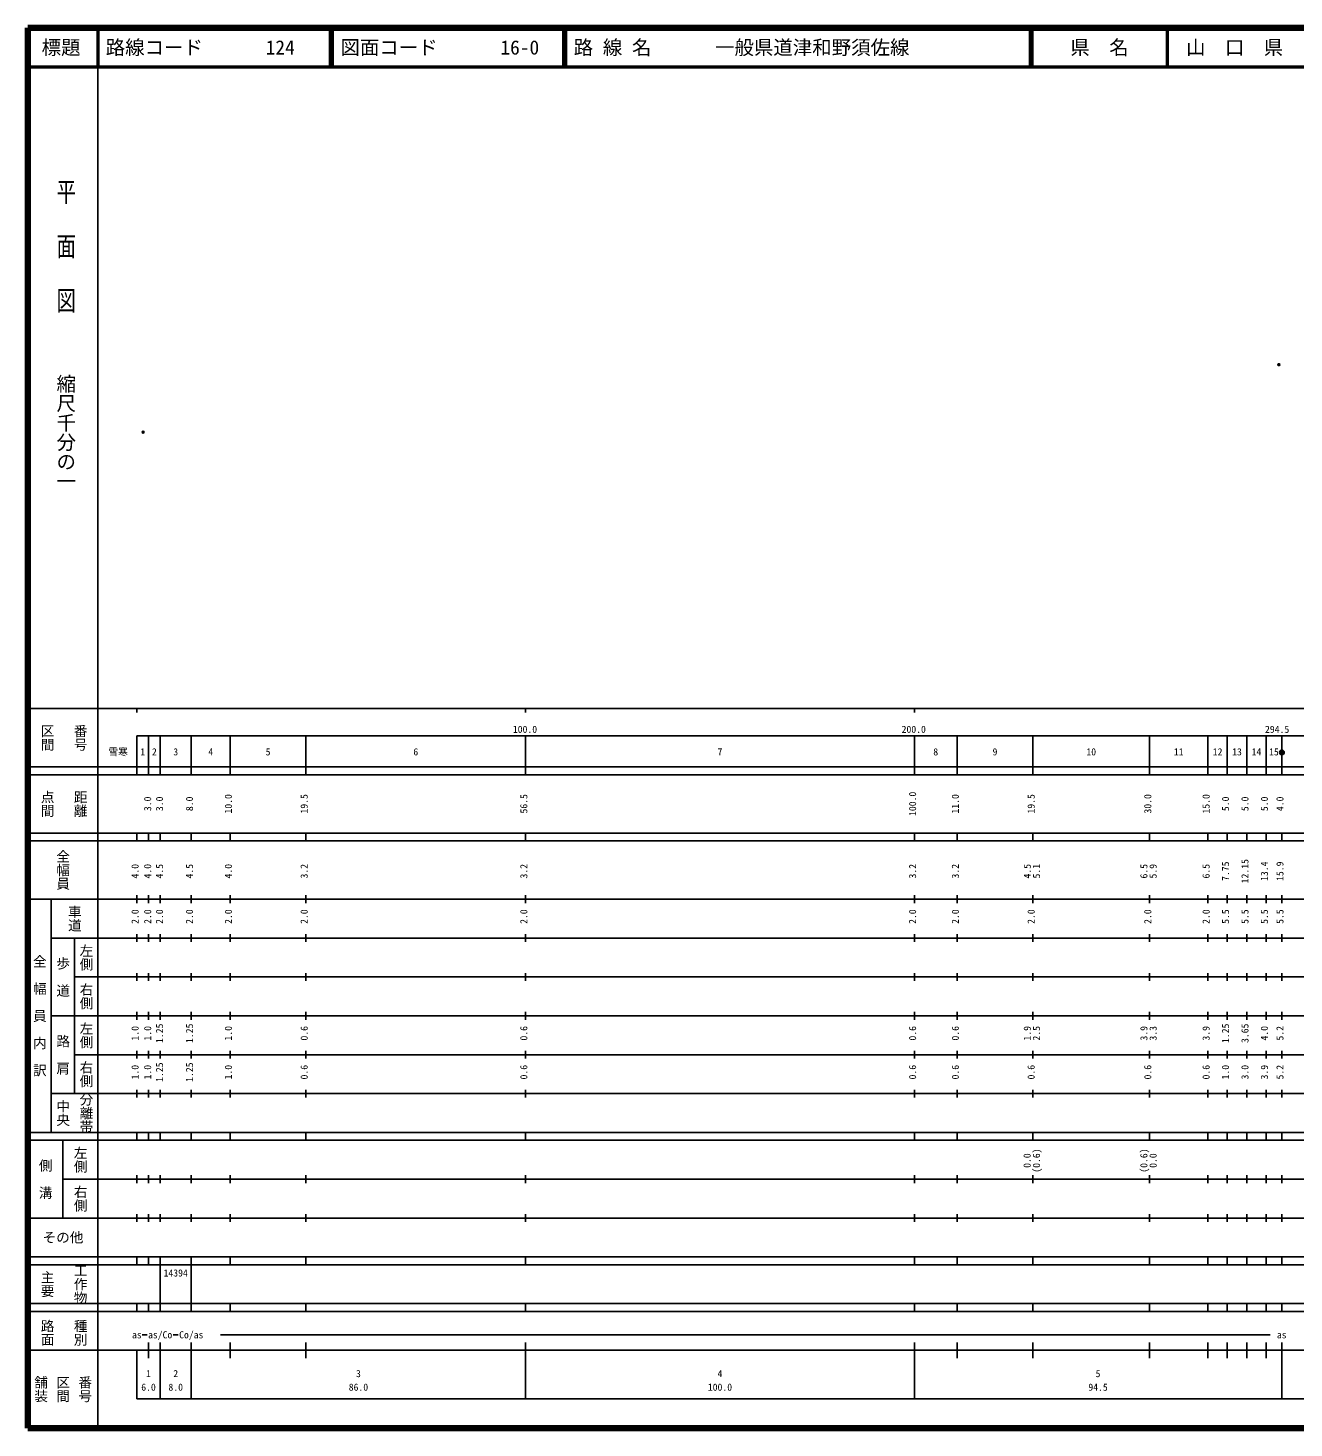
# Model space of a CAD drawing. Units: millimetres on the paper. Extents: x 40 to 680, y 20 to 380.
# Drawn here: x 40 to 365.7, y 20 to 380 of the extents above; entities that cross this region are included whole.
import ezdxf
from ezdxf.enums import TextEntityAlignment as Align

# ---------------------------------------------------------------- set-up
doc = ezdxf.new("R2010")
doc.units = ezdxf.units.MM
doc.header["$PDMODE"] = 32
doc.header["$PDSIZE"] = 0.5
doc.layers.add('M-OTRS', color=6, linetype='Continuous')
doc.layers.add('M-TTL-TXT', color=7, linetype='Continuous')
for name, color, linetype, lineweight in [('M-TTL', 2, 'Continuous', 140), ('M-TTL-BAND', 7, 'Continuous', 25), ('M-TTL-LINE', 7, 'Continuous', 50)]:
    doc.layers.add(name, color=color, linetype=linetype, lineweight=lineweight)
doc.styles.add('@ＭＳ ゴシック', font='')
doc.styles.add('ＭＳ ゴシック', font='')
doc.styles.get('@ＭＳ ゴシック').set_extended_font_data('@MS Gothic')
doc.styles.get('ＭＳ ゴシック').set_extended_font_data('MS Gothic')

msp = doc.modelspace()

# ---------------------------------------------------------------- hatches: boundary and pattern name
at = {"layer": 'M-TTL-BAND'}
msp.add_hatch(color=256, dxfattribs=at).paths.add_polyline_path([(363.141, 193.731), (363.141, 193.754), (363.139, 193.778), (363.137, 193.801), (363.134, 193.825), (363.13, 193.848), (363.125, 193.871), (363.119, 193.894), (363.112, 193.916), (363.104, 193.938), (363.096, 193.96), (363.086, 193.982), (363.076, 194.003), (363.065, 194.024), (363.053, 194.044), (363.04, 194.064), (363.027, 194.083), (363.012, 194.102), (362.997, 194.12), (362.982, 194.138), (362.965, 194.155), (362.949, 194.171), (362.931, 194.187), (362.913, 194.202), (362.894, 194.216), (362.875, 194.23), (362.855, 194.242), (362.834, 194.254), (362.814, 194.265), (362.792, 194.276), (362.771, 194.285), (362.749, 194.294), (362.727, 194.301), (362.704, 194.308), (362.681, 194.314), (362.658, 194.319), (362.635, 194.323), (362.612, 194.326), (362.588, 194.329), (362.565, 194.33), (362.541, 194.331), (362.518, 194.33), (362.494, 194.329), (362.471, 194.326), (362.447, 194.323), (362.424, 194.319), (362.401, 194.314), (362.378, 194.308), (362.356, 194.301), (362.334, 194.294), (362.312, 194.285), (362.29, 194.276), (362.269, 194.265), (362.248, 194.254), (362.228, 194.242), (362.208, 194.23), (362.189, 194.216), (362.17, 194.202), (362.152, 194.187), (362.134, 194.171), (362.117, 194.155), (362.101, 194.138), (362.085, 194.12), (362.07, 194.102), (362.056, 194.083), (362.042, 194.064), (362.03, 194.044), (362.018, 194.024), (362.007, 194.003), (361.996, 193.982), (361.987, 193.96), (361.978, 193.938), (361.971, 193.916), (361.964, 193.894), (361.958, 193.871), (361.953, 193.848), (361.949, 193.825), (361.945, 193.801), (361.943, 193.778), (361.942, 193.754), (361.941, 193.731), (361.942, 193.707), (361.943, 193.684), (361.945, 193.66), (361.949, 193.637), (361.953, 193.614), (361.958, 193.591), (361.964, 193.568), (361.971, 193.545), (361.978, 193.523), (361.987, 193.501), (361.996, 193.479), (362.007, 193.458), (362.018, 193.437), (362.03, 193.417), (362.042, 193.397), (362.056, 193.378), (362.07, 193.359), (362.085, 193.341), (362.101, 193.323), (362.117, 193.306), (362.134, 193.29), (362.152, 193.274), (362.17, 193.259), (362.189, 193.245), (362.208, 193.232), (362.228, 193.219), (362.248, 193.207), (362.269, 193.196), (362.29, 193.186), (362.312, 193.176), (362.334, 193.168), (362.356, 193.16), (362.378, 193.153), (362.401, 193.147), (362.424, 193.142), (362.447, 193.138), (362.471, 193.135), (362.494, 193.132), (362.518, 193.131), (362.541, 193.131), (362.565, 193.131), (362.588, 193.132), (362.612, 193.135), (362.635, 193.138), (362.658, 193.142), (362.681, 193.147), (362.704, 193.153), (362.727, 193.16), (362.749, 193.168), (362.771, 193.176), (362.792, 193.186), (362.814, 193.196), (362.834, 193.207), (362.855, 193.219), (362.875, 193.232), (362.894, 193.245), (362.913, 193.259), (362.931, 193.274), (362.949, 193.29), (362.965, 193.306), (362.982, 193.323), (362.997, 193.341), (363.012, 193.359), (363.027, 193.378), (363.04, 193.397), (363.053, 193.417), (363.065, 193.437), (363.076, 193.458), (363.086, 193.479), (363.096, 193.501), (363.104, 193.523), (363.112, 193.545), (363.119, 193.568), (363.125, 193.591), (363.13, 193.614), (363.134, 193.637), (363.137, 193.66), (363.139, 193.684), (363.141, 193.707)])

# ---------------------------------------------------------------- linework, layer by layer
at = {"layer": 'M-OTRS'}
for p in [(361.781, 293.431), (69.6, 276.08)]:
    msp.add_point(p, dxfattribs=at)
at = {"layer": 'M-TTL'}
for p, q in [((40, 380), (40, 20)), ((680, 380), (40, 380)), ((40, 20), (680, 20))]:
    msp.add_line(p, q, dxfattribs=at)
at = {"layer": 'M-TTL-BAND'}
for p, q in [((58, 370), (58, 20)), ((40, 205), (579, 205)), ((68, 205), (68, 204)), ((168, 205), (168, 204)), ((268, 205), (268, 204)), ((68, 198), (579, 198)), ((68, 198), (68, 188)), ((71, 188), (71, 198)), ((74, 188), (74, 198)), ((82, 188), (82, 198)), ((92, 188), (92, 198)), ((111.5, 188), (111.5, 198)), ((168, 188), (168, 198)), ((268, 188), (268, 198)), ((279, 188), (279, 198)), ((298.5, 188), (298.5, 198)), ((328.5, 188), (328.5, 198)), ((343.5, 188), (343.5, 198)), ((348.5, 188), (348.5, 198)), ((353.5, 188), (353.5, 198)), ((358.5, 188), (358.5, 198)), ((362.5, 188), (362.5, 198)), ((40, 190), (579, 190)), ((40, 188), (579, 188)), ((40, 173), (579, 173)), ((68, 171), (68, 173)), ((71, 171), (71, 173)), ((74, 171), (74, 173)), ((82, 171), (82, 173)), ((92, 171), (92, 173)), ((111.5, 171), (111.5, 173)), ((168, 171), (168, 173)), ((268, 171), (268, 173)), ((279, 171), (279, 173)), ((298.5, 171), (298.5, 173)), ((328.5, 171), (328.5, 173)), ((343.5, 171), (343.5, 173)), ((348.5, 171), (348.5, 173)), ((353.5, 171), (353.5, 173)), ((358.5, 171), (358.5, 173)), ((362.5, 171), (362.5, 173)), ((40, 171), (579, 171)), ((40, 156), (579, 156)), ((46, 96), (46, 156)), ((68, 155), (68, 157)), ((71, 155), (71, 157)), ((74, 155), (74, 157)), ((82, 155), (82, 157)), ((92, 155), (92, 157)), ((111.5, 155), (111.5, 157)), ((168, 155), (168, 157)), ((268, 155), (268, 157)), ((279, 155), (279, 157)), ((298.5, 155), (298.5, 157)), ((328.5, 155), (328.5, 157)), ((343.5, 155), (343.5, 157)), ((348.5, 155), (348.5, 157)), ((353.5, 155), (353.5, 157)), ((358.5, 155), (358.5, 157)), ((362.5, 155), (362.5, 157)), ((46, 146), (579, 146)), ((52, 146), (52, 106)), ((68, 145), (68, 147)), ((71, 145), (71, 147)), ((74, 145), (74, 147)), ((82, 145), (82, 147)), ((92, 145), (92, 147)), ((111.5, 145), (111.5, 147)), ((168, 145), (168, 147)), ((268, 145), (268, 147)), ((279, 145), (279, 147)), ((298.5, 145), (298.5, 147)), ((328.5, 145), (328.5, 147)), ((343.5, 145), (343.5, 147)), ((348.5, 145), (348.5, 147)), ((353.5, 145), (353.5, 147)), ((358.5, 145), (358.5, 147)), ((362.5, 145), (362.5, 147)), ((68, 135), (68, 137)), ((71, 135), (71, 137)), ((74, 135), (74, 137)), ((82, 135), (82, 137)), ((92, 135), (92, 137)), ((111.5, 135), (111.5, 137)), ((168, 135), (168, 137)), ((268, 135), (268, 137)), ((279, 135), (279, 137)), ((298.5, 135), (298.5, 137)), ((328.5, 135), (328.5, 137)), ((343.5, 135), (343.5, 137)), ((348.5, 135), (348.5, 137)), ((353.5, 135), (353.5, 137)), ((358.5, 135), (358.5, 137)), ((362.5, 135), (362.5, 137)), ((52, 136), (579, 136)), ((46, 126), (579, 126)), ((68, 125), (68, 127)), ((71, 125), (71, 127)), ((74, 125), (74, 127)), ((82, 125), (82, 127)), ((92, 125), (92, 127)), ((111.5, 125), (111.5, 127)), ((168, 125), (168, 127)), ((268, 125), (268, 127)), ((279, 125), (279, 127)), ((298.5, 125), (298.5, 127)), ((328.5, 125), (328.5, 127)), ((343.5, 125), (343.5, 127)), ((348.5, 125), (348.5, 127)), ((353.5, 125), (353.5, 127)), ((358.5, 125), (358.5, 127)), ((362.5, 125), (362.5, 127)), ((52, 116), (579, 116)), ((68, 115), (68, 117)), ((71, 115), (71, 117)), ((74, 115), (74, 117)), ((82, 115), (82, 117)), ((92, 115), (92, 117)), ((111.5, 115), (111.5, 117)), ((168, 115), (168, 117)), ((268, 115), (268, 117)), ((279, 115), (279, 117)), ((298.5, 115), (298.5, 117)), ((328.5, 115), (328.5, 117)), ((343.5, 115), (343.5, 117)), ((348.5, 115), (348.5, 117)), ((353.5, 115), (353.5, 117)), ((358.5, 115), (358.5, 117)), ((362.5, 115), (362.5, 117)), ((46, 106), (579, 106)), ((68, 105), (68, 107)), ((71, 105), (71, 107)), ((74, 105), (74, 107)), ((82, 105), (82, 107)), ((92, 105), (92, 107)), ((111.5, 105), (111.5, 107)), ((168, 105), (168, 107)), ((268, 105), (268, 107)), ((279, 105), (279, 107)), ((298.5, 105), (298.5, 107)), ((328.5, 105), (328.5, 107)), ((343.5, 105), (343.5, 107)), ((348.5, 105), (348.5, 107)), ((353.5, 105), (353.5, 107)), ((358.5, 105), (358.5, 107)), ((362.5, 105), (362.5, 107)), ((40, 96), (579, 96)), ((40, 94), (579, 94)), ((49, 94), (49, 74)), ((68, 94), (68, 96)), ((71, 94), (71, 96)), ((74, 94), (74, 96)), ((82, 94), (82, 96)), ((92, 94), (92, 96)), ((111.5, 94), (111.5, 96)), ((168, 94), (168, 96)), ((268, 94), (268, 96)), ((279, 94), (279, 96)), ((298.5, 94), (298.5, 96)), ((328.5, 94), (328.5, 96)), ((343.5, 94), (343.5, 96)), ((348.5, 94), (348.5, 96)), ((353.5, 94), (353.5, 96)), ((358.5, 94), (358.5, 96)), ((362.5, 94), (362.5, 96)), ((49, 84), (579, 84)), ((68, 83), (68, 85)), ((71, 83), (71, 85)), ((74, 83), (74, 85)), ((82, 83), (82, 85)), ((92, 83), (92, 85)), ((111.5, 83), (111.5, 85)), ((168, 83), (168, 85)), ((268, 83), (268, 85)), ((279, 83), (279, 85)), ((298.5, 83), (298.5, 85)), ((328.5, 83), (328.5, 85)), ((343.5, 83), (343.5, 85)), ((348.5, 83), (348.5, 85)), ((353.5, 83), (353.5, 85)), ((358.5, 83), (358.5, 85)), ((362.5, 83), (362.5, 85)), ((40, 74), (579, 74)), ((68, 73), (68, 75)), ((71, 73), (71, 75)), ((74, 73), (74, 75)), ((82, 73), (82, 75)), ((92, 73), (92, 75)), ((111.5, 73), (111.5, 75)), ((168, 73), (168, 75)), ((268, 73), (268, 75)), ((279, 73), (279, 75)), ((298.5, 73), (298.5, 75)), ((328.5, 73), (328.5, 75)), ((343.5, 73), (343.5, 75)), ((348.5, 73), (348.5, 75)), ((353.5, 73), (353.5, 75)), ((358.5, 73), (358.5, 75)), ((362.5, 73), (362.5, 75)), ((40, 64), (579, 64)), ((40, 62), (579, 62)), ((68, 62), (68, 64)), ((71, 62), (71, 64)), ((74, 62), (74, 64)), ((74, 52), (74, 62)), ((82, 62), (82, 64)), ((82, 52), (82, 62)), ((92, 62), (92, 64)), ((111.5, 62), (111.5, 64)), ((168, 62), (168, 64)), ((268, 62), (268, 64)), ((279, 62), (279, 64)), ((298.5, 62), (298.5, 64)), ((328.5, 62), (328.5, 64)), ((343.5, 62), (343.5, 64)), ((348.5, 62), (348.5, 64)), ((353.5, 62), (353.5, 64)), ((358.5, 62), (358.5, 64)), ((362.5, 62), (362.5, 64)), ((40, 52), (579, 52)), ((68, 50), (68, 52)), ((71, 50), (71, 52)), ((74, 50), (74, 52)), ((82, 50), (82, 52)), ((92, 50), (92, 52)), ((111.5, 50), (111.5, 52)), ((168, 50), (168, 52)), ((268, 50), (268, 52)), ((279, 50), (279, 52)), ((298.5, 50), (298.5, 52)), ((328.5, 50), (328.5, 52)), ((343.5, 50), (343.5, 52)), ((348.5, 50), (348.5, 52)), ((353.5, 50), (353.5, 52)), ((358.5, 50), (358.5, 52)), ((362.5, 50), (362.5, 52)), ((40, 50), (579, 50)), ((70.641, 44), (69.385, 44)), ((78.605, 44), (77.348, 44)), ((89.5, 44), (359.5, 44)), ((40, 40), (579, 40)), ((68, 40), (68, 27.5)), ((71, 38), (71, 42)), ((74, 27.5), (74, 42)), ((82, 27.5), (82, 42)), ((92, 38), (92, 42)), ((111.5, 38), (111.5, 42)), ((168, 27.5), (168, 42)), ((268, 27.5), (268, 42)), ((279, 38), (279, 42)), ((298.5, 38), (298.5, 42)), ((328.5, 38), (328.5, 42)), ((343.5, 38), (343.5, 42)), ((348.5, 38), (348.5, 42)), ((353.5, 38), (353.5, 42)), ((358.5, 38), (358.5, 42)), ((362.5, 27.5), (362.5, 42)), ((68, 27.5), (579, 27.5))]:
    msp.add_line(p, q, dxfattribs=at)
msp.add_circle((362.541, 193.731), 0.6, dxfattribs=at)
at = {"layer": 'M-TTL-LINE'}
for p, q in [((58, 380), (58, 370)), ((117.75, 380), (117.75, 370)), ((118.25, 380), (118.25, 370)), ((177.75, 380), (177.75, 370)), ((178.25, 380), (178.25, 370)), ((297.75, 380), (297.75, 370)), ((298.25, 380), (298.25, 370)), ((333, 380), (333, 370)), ((40, 370), (680, 370))]:
    msp.add_line(p, q, dxfattribs=at)

# ---------------------------------------------------------------- texts
at = {"layer": 'M-TTL-BAND', "style": '@ＭＳ ゴシック', "width": 1.4}
msp.add_text('平  面  図', height=3.666, rotation=270, dxfattribs=at).set_placement((49.777, 306.475), align=Align.MIDDLE_RIGHT)
at = {"layer": 'M-TTL-BAND', "style": '@ＭＳ ゴシック'}
msp.add_text('縮尺千分の一', height=3.666, rotation=270, dxfattribs=at).set_placement((49.777, 261.03), align=Align.MIDDLE_RIGHT)
for s, p in [('区間', (45, 197.5)), ('番号', (53.5, 197.5)), ('点間', (45, 180.5)), ('距離', (53.5, 180.5)), ('全幅員', (49, 163.5)), ('車道', (52, 151)), ('左側', (55, 141)), ('全\u3000幅\u3000員\u3000内\u3000訳', (43, 126)), ('歩\u3000道', (49, 136)), ('右側', (55, 131)), ('左側', (55, 121)), ('路\u3000肩', (49, 116)), ('右側', (55, 111)), ('分離帯', (55, 101)), ('中央', (49, 101)), ('左側', (53.5, 89)), ('側\u3000溝', (44.5, 84)), ('右側', (53.5, 79)), ('工作物', (53.5, 57)), ('主要', (45, 57)), ('路面', (45, 44.5)), ('種別', (53.5, 44.5)), ('舗装', (43.333, 30)), ('区間', (49, 30)), ('番号', (54.667, 30))]:
    msp.add_text(s, height=2.566, rotation=270, dxfattribs=at).set_placement(p, align=Align.MIDDLE_CENTER)
at = {"layer": 'M-TTL-BAND', "style": 'ＭＳ ゴシック'}
for s, p in [('100.0', (167.844, 198.195)), ('200.0', (267.844, 198.195)), ('294.5', (361.314, 198.195)), ('雪寒', (63.189, 192.405)), ('1', (69.5, 192.405)), ('2', (72.5, 192.405)), ('3', (78, 192.405)), ('4', (87, 192.405)), ('5', (101.75, 192.405)), ('6', (139.75, 192.405)), ('7', (218, 192.405)), ('8', (273.5, 192.405)), ('9', (288.75, 192.405)), ('10', (313.5, 192.405)), ('11', (336, 192.405)), ('12', (346, 192.405)), ('13', (351, 192.405)), ('14', (356, 192.405)), ('15', (360.5, 192.405)), ('as', (68, 42.5)), ('as/Co', (74, 42.5)), ('Co/as', (82, 42.5)), ('as', (362.5, 42.5)), ('1', (71, 32.523)), ('2', (78, 32.523)), ('3', (125, 32.523)), ('4', (218, 32.523)), ('5', (315.25, 32.523)), ('6.0', (71, 29.033)), ('8.0', (78, 29.033)), ('86.0', (125, 29.033)), ('100.0', (218, 29.033)), ('94.5', (315.25, 29.033))]:
    msp.add_text(s, height=1.833, dxfattribs=at).set_placement(p, align=Align.BOTTOM_CENTER)
for s, p in [('3.0', (72.238, 180.5)), ('3.0', (75.286, 180.5)), ('8.0', (83, 180.5)), ('10.0', (93, 180.5)), ('19.5', (112.5, 180.5)), ('56.5', (169, 180.5)), ('100.0', (269, 180.5)), ('11.0', (280, 180.5)), ('19.5', (299.5, 180.5)), ('30.0', (329.5, 180.5)), ('15.0', (344.5, 180.5)), ('5.0', (349.5, 180.5)), ('5.0', (354.5, 180.5)), ('5.0', (359.5, 180.5)), ('4.0', (363.5, 180.5)), ('12.15', (354.5, 163.174)), ('4.0', (69, 163.174)), ('4.0', (72.238, 163.174)), ('4.5', (75.286, 163.174)), ('4.5', (83, 163.174)), ('4.0', (93, 163.174)), ('3.2', (112.5, 163.174)), ('3.2', (169, 163.174)), ('3.2', (269, 163.174)), ('3.2', (280, 163.174)), ('4.5', (298.5, 163.174)), ('5.1', (300.87, 163.174)), ('6.5', (328.5, 163.174)), ('5.9', (330.87, 163.174)), ('6.5', (344.5, 163.174)), ('7.75', (349.5, 163.174)), ('13.4', (359.5, 163.174)), ('15.9', (363.5, 163.174)), ('2.0', (69, 151.5)), ('2.0', (72.238, 151.5)), ('2.0', (75.286, 151.5)), ('2.0', (83, 151.5)), ('2.0', (93, 151.5)), ('2.0', (112.5, 151.5)), ('2.0', (169, 151.5)), ('2.0', (269, 151.5)), ('2.0', (280, 151.5)), ('2.0', (299.5, 151.5)), ('2.0', (329.5, 151.5)), ('2.0', (344.5, 151.5)), ('5.5', (349.5, 151.5)), ('5.5', (354.5, 151.5)), ('5.5', (359.5, 151.5)), ('5.5', (363.5, 151.5)), ('1.0', (69, 121.5)), ('1.0', (72.238, 121.5)), ('1.25', (75.286, 121.5)), ('1.25', (83, 121.5)), ('1.0', (93, 121.5)), ('0.6', (112.5, 121.5)), ('0.6', (169, 121.5)), ('0.6', (269, 121.5)), ('0.6', (280, 121.5)), ('1.9', (298.5, 121.5)), ('2.5', (300.87, 121.5)), ('3.9', (328.5, 121.5)), ('3.3', (330.87, 121.5)), ('3.9', (344.5, 121.5)), ('1.25', (349.5, 121.5)), ('3.65', (354.5, 121.5)), ('4.0', (359.5, 121.5)), ('5.2', (363.5, 121.5)), ('1.0', (69, 111.5)), ('1.0', (72.238, 111.5)), ('1.25', (75.286, 111.5)), ('1.25', (83, 111.5)), ('1.0', (93, 111.5)), ('0.6', (112.5, 111.5)), ('0.6', (169, 111.5)), ('0.6', (269, 111.5)), ('0.6', (280, 111.5)), ('0.6', (299.5, 111.5)), ('0.6', (329.5, 111.5)), ('0.6', (344.5, 111.5)), ('1.0', (349.5, 111.5)), ('3.0', (354.5, 111.5)), ('3.9', (359.5, 111.5)), ('5.2', (363.5, 111.5)), ('0.0', (298.459, 88.764)), ('(0.6)', (300.87, 88.764)), ('(0.6)', (328.5, 88.764)), ('0.0', (330.865, 88.764))]:
    msp.add_text(s, height=1.833, rotation=90, dxfattribs=at).set_placement(p, align=Align.BOTTOM_CENTER)
msp.add_text('その他', height=2.566, dxfattribs=at).set_placement((49, 69), align=Align.MIDDLE_CENTER)
msp.add_text('14394', height=1.833, dxfattribs=at).set_placement((74.875, 58.405), align=Align.BOTTOM_LEFT)
at = {"layer": 'M-TTL-TXT', "style": 'ＭＳ ゴシック'}
for s, p in [('標題', (48.5, 375)), ('県\u3000名', (315.625, 375)), ('山\u3000口\u3000県', (350.375, 375))]:
    msp.add_text(s, height=3.666, dxfattribs=at).set_placement(p, align=Align.MIDDLE_CENTER)
for s, p in [('路線コード', (60, 375)), ('124', (101.142, 375)), ('図面コード', (120.38, 375)), ('16-0', (161.521, 375)), ('路 線 名', (180.38, 375)), ('一般県道津和野須佐線', (216.734, 375))]:
    msp.add_text(s, height=3.666, dxfattribs=at).set_placement(p, align=Align.MIDDLE_LEFT)

doc.saveas('drawing.dxf')
